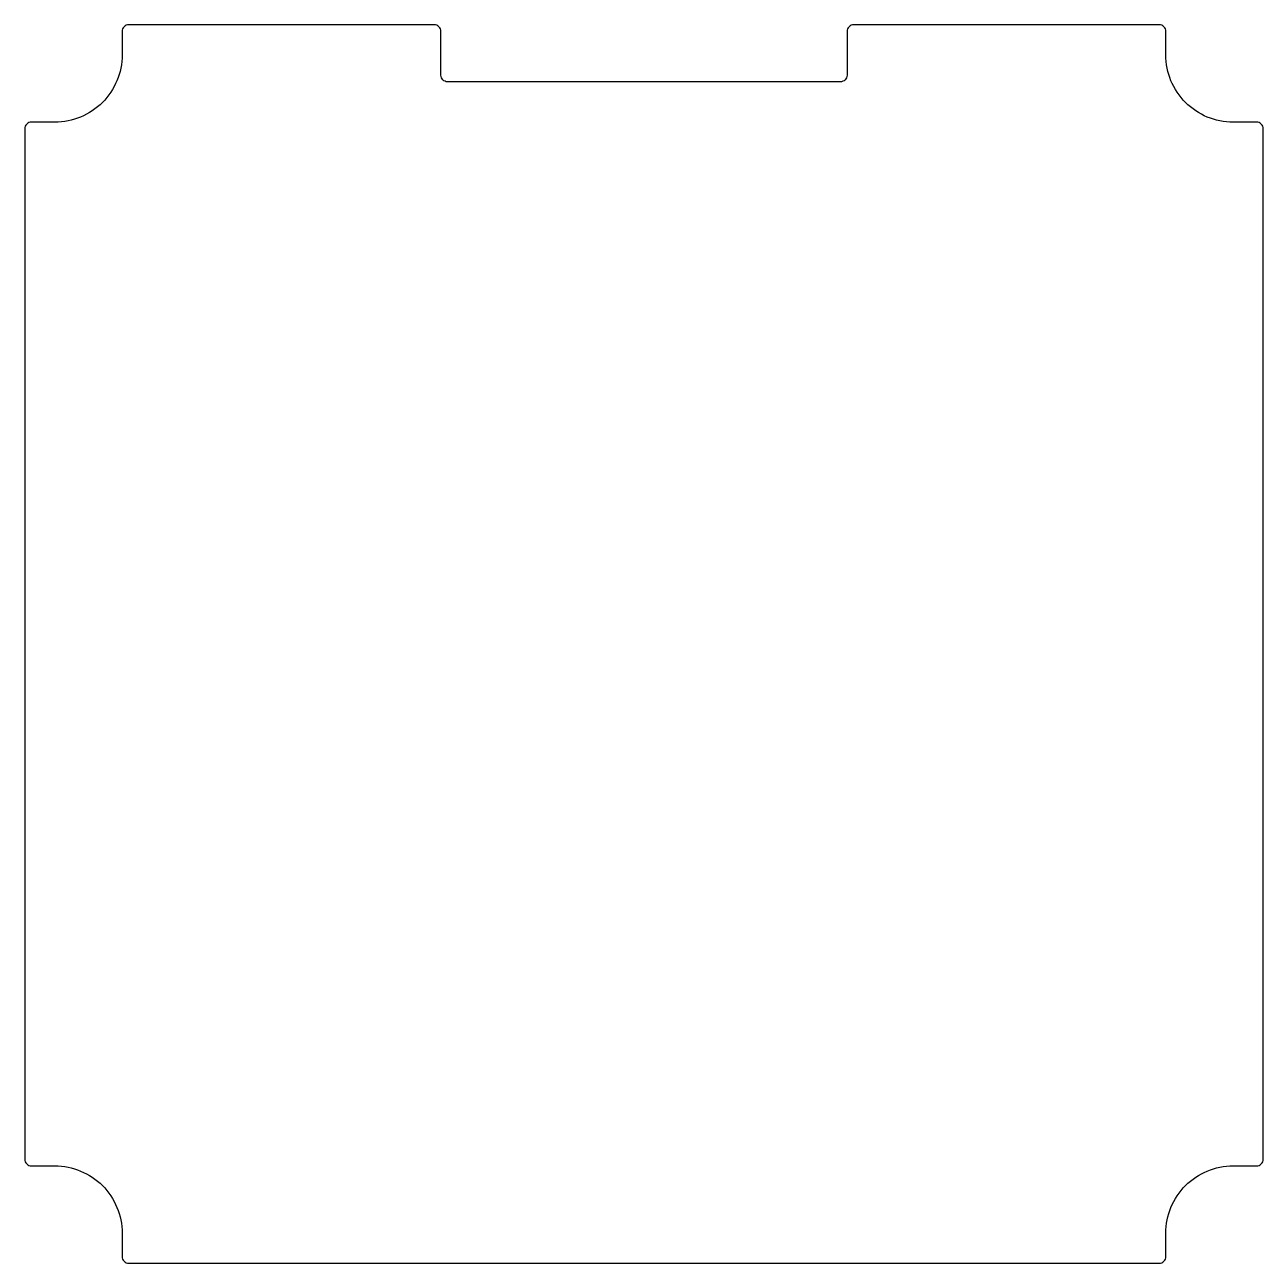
# Model space of a CAD drawing. Header units: millimetres. Extents: x 692 to 1061, y -344 to 25.
import ezdxf

# ---------------------------------------------------------------- set-up
doc = ezdxf.new("R2010")
doc.units = ezdxf.units.MM
doc.layers.get('0').update_dxf_attribs({"linetype": 'CONTINUOUS'})

msp = doc.modelspace()

# ---------------------------------------------------------------- linework, layer by layer
msp.add_lwpolyline([(1060.76, -313.25), (1060.76, -6.25, 0.414214), (1058.76, -4.25), (1051.76, -4.25, -0.414214), (1031.76, 15.75), (1031.76, 22.75, 0.414214), (1029.76, 24.75), (938.76, 24.75, 0.414214), (936.76, 22.75), (936.76, 9.75, -0.414214), (934.76, 7.75), (817.76, 7.75, -0.414214), (815.76, 9.75), (815.76, 22.75, 0.414214), (813.76, 24.75), (722.76, 24.75, 0.414214), (720.76, 22.75), (720.76, 15.75, -0.414214), (700.76, -4.25), (693.76, -4.25, 0.414214), (691.76, -6.25), (691.76, -313.25, 0.414214), (693.76, -315.25), (700.76, -315.25, -0.414214), (720.76, -335.25), (720.76, -342.25, 0.414214), (722.76, -344.25), (1029.76, -344.25, 0.414214), (1031.76, -342.25), (1031.76, -335.25, -0.414214), (1051.76, -315.25), (1058.76, -315.25, 0.414214)], format="xyb", close=True)

doc.saveas('drawing.dxf')
